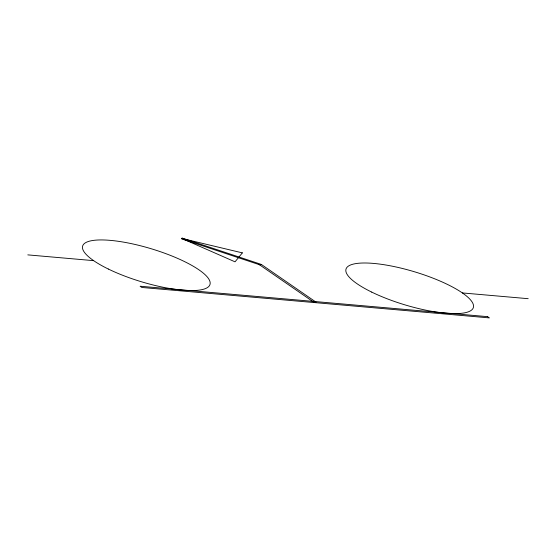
<?xml version="1.0" encoding="UTF-8"?>
<svg xmlns="http://www.w3.org/2000/svg" width="556" height="556" viewBox="0 0 556 556"><rect width="100%" height="100%" fill="white"/><g stroke="black" fill="none" stroke-linecap="round" stroke-linejoin="round"><path stroke-width="0.83" d="M27.8 254.877L93.644 260.646M462.356 292.929L528.2 298.69M182.139 238.1L181.555 238.816L260.027 264.899L260.611 264.183L182.139 238.1M242.353 252.869L235.035 261.834L181.847 238.461L242.353 252.869M261.64 264.656L259.006 264.427L313.431 301.95L316.065 302.179L261.64 264.656M487.591 316.656L140.105 286.229L141.912 287.473L489.398 317.9L487.591 316.656M371.721 292.102A66.505 17.215 16.8 0 0 473.142 308.1A66.505 17.215 16.8 0 0 384.196 264.739A66.505 17.215 16.8 0 0 371.721 292.102M108.35 269.041A66.505 17.215 16.8 0 0 209.772 285.04A66.505 17.215 16.8 0 0 120.826 241.679A66.505 17.215 16.8 0 0 108.35 269.041"/></g></svg>
